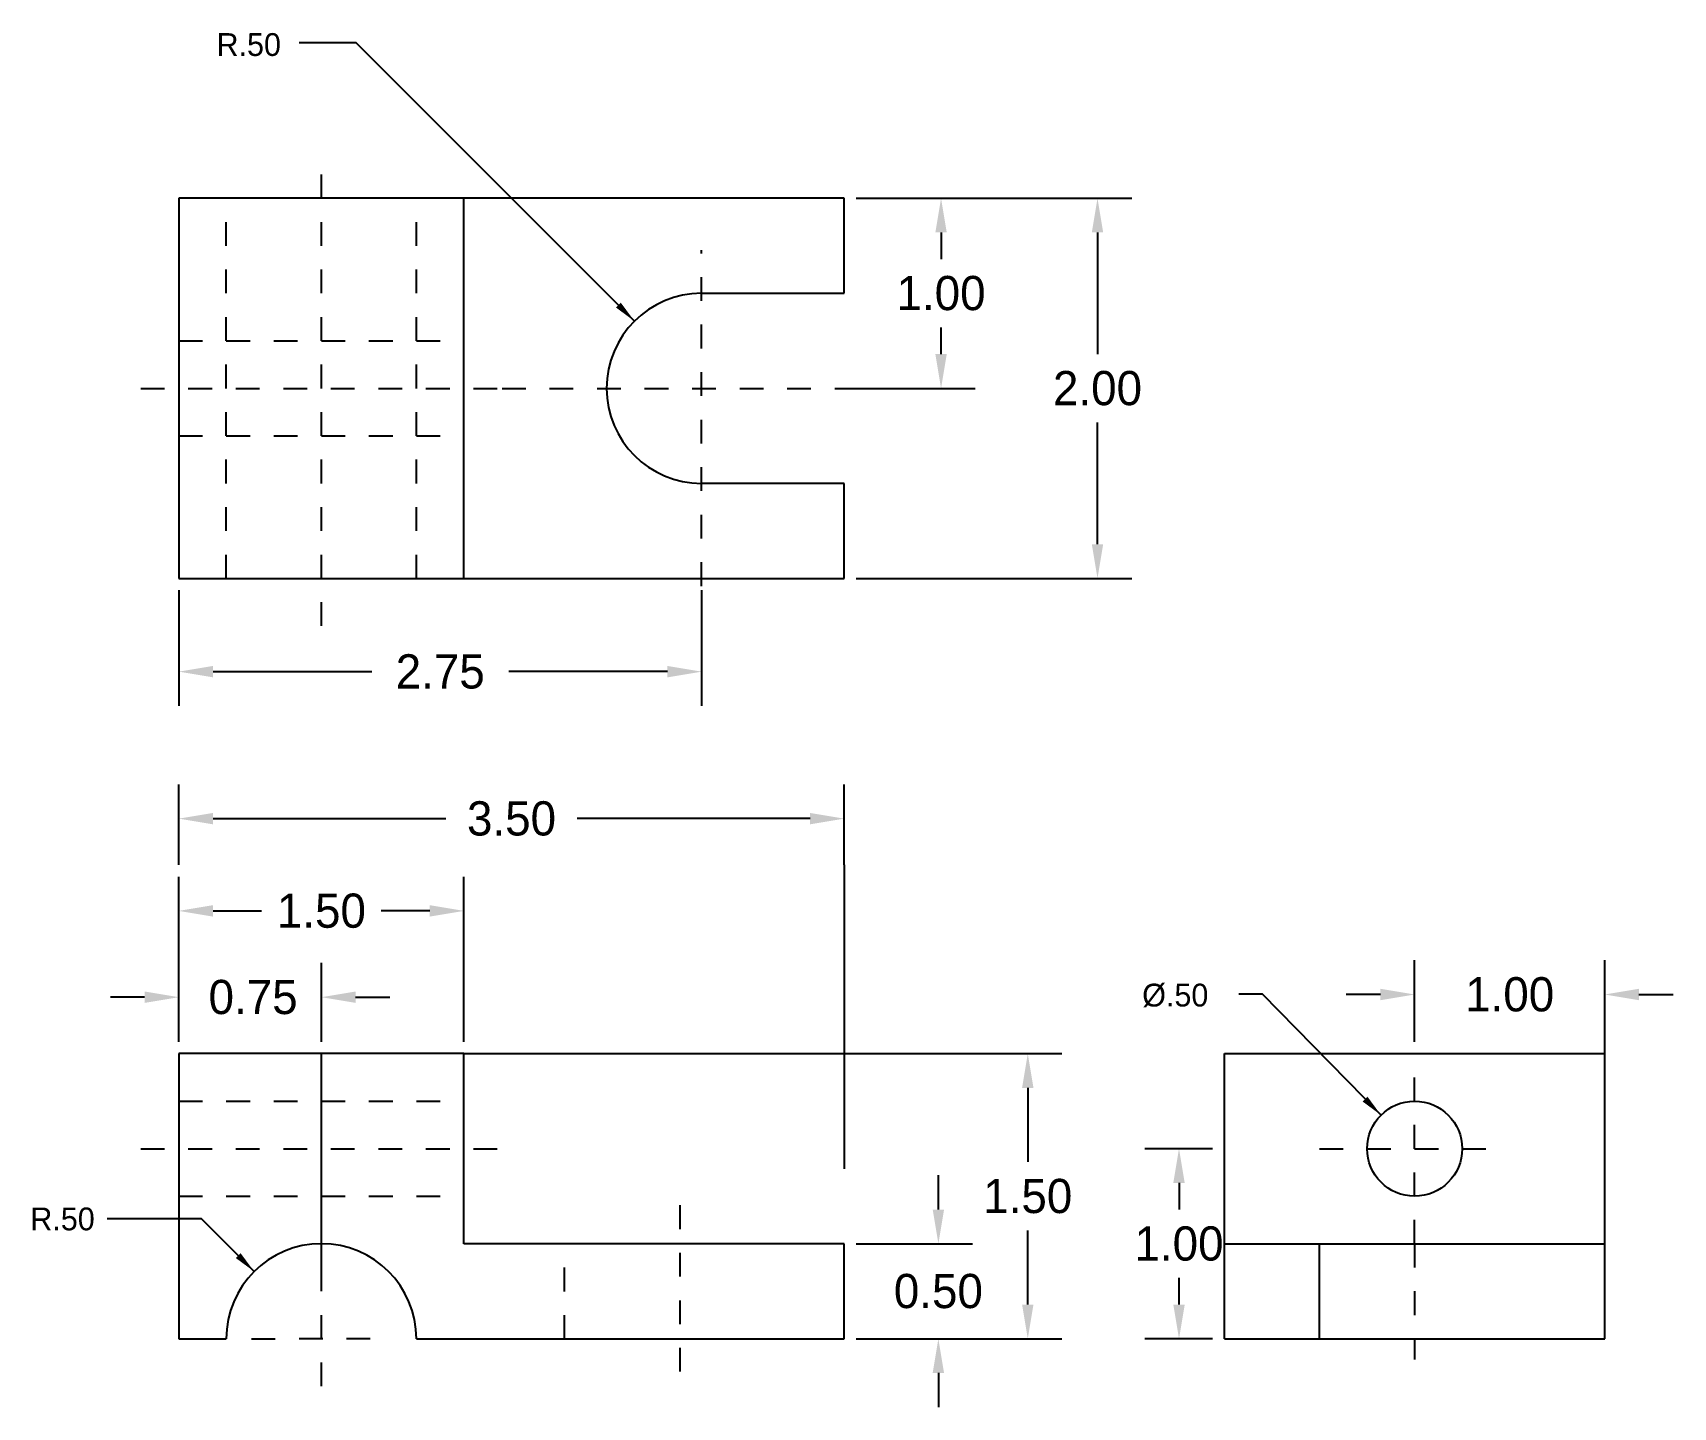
# Model space of a CAD drawing. Extents: x -0.77 to 7.86, y -0.36 to 6.87.
import ezdxf

# ---------------------------------------------------------------- set-up
doc = ezdxf.new("R2010")
doc.units = 0
doc.header["$MEASUREMENT"] = 0
doc.linetypes.add('HIDDEN', pattern=[0.25, 0.125, -0.125])
doc.layers.get('0').update_dxf_attribs({"linetype": 'CONTINUOUS'})
doc.layers.get('Defpoints').update_dxf_attribs({"linetype": 'CONTINUOUS'})
doc.dimstyles.get("Standard").update_dxf_attribs({"dimtxt": 0.18, "dimasz": 0.18, "dimexe": 0.18, "dimexo": 0.0625, "dimgap": 0.09, "dimtad": 0, "dimtih": 1, "dimtoh": 1, "dimdec": 4, "dimzin": 0, "dimdsep": 46, "dimtxsty": 'Standard', "dimcen": 0.09, "dimadec": 0, "dimazin": 0, "dimtfac": 1, "dimtdec": 4, "dimtofl": 0, "dimtmove": 0, "dimatfit": 3, "dimfxl": 1, "dimtolj": 1, "dimtzin": 0, "dimarcsym": 0})

# ---------------------------------------------------------------- blocks, each defined once
blk = doc.blocks.new('*D0')
at = {"color": 0, "linetype": 'ByBlock', "lineweight": -2}
for p, q in [((0, 3.9375), (0, 3.3296)), ((2.75, 3.9375), (2.75, 3.3296)), ((0.18, 3.5096), (1.015, 3.5096)), ((2.57, 3.5096), (1.735, 3.5096))]:
    blk.add_line(p, q, dxfattribs=at)
at = {"color": 0, "linetype": 'ByBlock'}
for points in [[(0.18, 3.5396), (0.18, 3.4796), (0, 3.5096)], [(2.57, 3.5396), (2.57, 3.4796), (2.75, 3.5096)]]:
    blk.add_solid(points, dxfattribs=at)
at = {"layer": 'Defpoints', "color": 0, "linetype": 'ByBlock'}
for p in [(0, 4), (2.75, 4), (2.75, 3.5096)]:
    blk.add_point(p, dxfattribs=at)
at = {"color": 0, "linetype": 'ByBlock', "insert": (1.375, 3.5096), "char_height": 0.18, "attachment_point": 5}
blk.add_mtext('\\A1;2.75', dxfattribs=at)
blk = doc.blocks.new('*D1')
at = {"color": 0, "linetype": 'ByBlock', "lineweight": -2}
for p, q in [((3.5625, 6), (4.1892, 6)), ((4.0092, 5.82), (4.0092, 5.68)), ((4.0092, 5.18), (4.0092, 5.32)), ((3.5625, 5), (4.1892, 5))]:
    blk.add_line(p, q, dxfattribs=at)
at = {"color": 0, "linetype": 'ByBlock'}
for points in [[(3.9792, 5.82), (4.0392, 5.82), (4.0092, 6)], [(3.9792, 5.18), (4.0392, 5.18), (4.0092, 5)]]:
    blk.add_solid(points, dxfattribs=at)
at = {"layer": 'Defpoints', "color": 0, "linetype": 'ByBlock'}
for p in [(3.5, 6), (3.5, 5), (4.0092, 5)]:
    blk.add_point(p, dxfattribs=at)
at = {"color": 0, "linetype": 'ByBlock', "insert": (4.0092, 5.5), "char_height": 0.18, "attachment_point": 5}
blk.add_mtext('\\A1;1.00', dxfattribs=at)
blk = doc.blocks.new('*D2')
at = {"color": 0, "linetype": 'ByBlock', "lineweight": -2}
for p, q in [((3.5625, 6), (5.0121, 6)), ((4.8321, 5.82), (4.8321, 5.18)), ((4.8321, 4.18), (4.8321, 4.82)), ((3.5625, 4), (5.0121, 4))]:
    blk.add_line(p, q, dxfattribs=at)
at = {"color": 0, "linetype": 'ByBlock'}
for points in [[(4.8021, 5.82), (4.8621, 5.82), (4.8321, 6)], [(4.8021, 4.18), (4.8621, 4.18), (4.8321, 4)]]:
    blk.add_solid(points, dxfattribs=at)
at = {"layer": 'Defpoints', "color": 0, "linetype": 'ByBlock'}
for p in [(3.5, 6), (3.5, 4), (4.8321, 4)]:
    blk.add_point(p, dxfattribs=at)
at = {"color": 0, "linetype": 'ByBlock', "insert": (4.8321, 5), "char_height": 0.18, "attachment_point": 5}
blk.add_mtext('\\A1;2.00', dxfattribs=at)
blk = doc.blocks.new('*D3')
at = {"color": 0, "linetype": 'ByBlock', "lineweight": -2}
for p, q in [((3.9951, 0.68), (3.9951, 0.86)), ((3.5625, 0.5), (4.1751, 0.5)), ((3.5625, 0), (4.1751, 0)), ((3.9951, -0.18), (3.9951, -0.36))]:
    blk.add_line(p, q, dxfattribs=at)
at = {"color": 0, "linetype": 'ByBlock'}
for points in [[(3.9651, 0.68), (4.0251, 0.68), (3.9951, 0.5)], [(3.9651, -0.18), (4.0251, -0.18), (3.9951, 0)]]:
    blk.add_solid(points, dxfattribs=at)
at = {"layer": 'Defpoints', "color": 0, "linetype": 'ByBlock'}
for p in [(3.5, 0.5), (3.9951, 0.5), (3.5, 0)]:
    blk.add_point(p, dxfattribs=at)
at = {"color": 0, "linetype": 'ByBlock', "insert": (3.9951, 0.25), "char_height": 0.18, "attachment_point": 5}
blk.add_mtext('\\A1;0.50', dxfattribs=at)
blk = doc.blocks.new('*D4')
at = {"color": 0, "linetype": 'ByBlock', "lineweight": -2}
for p, q in [((3.5625, 1.5), (4.6453, 1.5)), ((4.4653, 1.32), (4.4653, 0.93)), ((4.4653, 0.18), (4.4653, 0.57)), ((3.5625, 0), (4.6453, 0))]:
    blk.add_line(p, q, dxfattribs=at)
at = {"color": 0, "linetype": 'ByBlock'}
for points in [[(4.4353, 1.32), (4.4953, 1.32), (4.4653, 1.5)], [(4.4353, 0.18), (4.4953, 0.18), (4.4653, 0)]]:
    blk.add_solid(points, dxfattribs=at)
at = {"layer": 'Defpoints', "color": 0, "linetype": 'ByBlock'}
for p in [(3.5, 1.5), (4.4653, 1.5), (3.5, 0)]:
    blk.add_point(p, dxfattribs=at)
at = {"color": 0, "linetype": 'ByBlock', "insert": (4.4653, 0.75), "char_height": 0.18, "attachment_point": 5}
blk.add_mtext('\\A1;1.50', dxfattribs=at)
blk = doc.blocks.new('*D5')
at = {"color": 0, "linetype": 'ByBlock', "lineweight": -2}
for p, q in [((0, 1.5625), (0, 1.9769)), ((0.75, 1.5625), (0.75, 1.9769)), ((-0.18, 1.7969), (-0.36, 1.7969)), ((0.93, 1.7969), (1.11, 1.7969))]:
    blk.add_line(p, q, dxfattribs=at)
at = {"color": 0, "linetype": 'ByBlock'}
for points in [[(-0.18, 1.8269), (-0.18, 1.7669), (0, 1.7969)], [(0.93, 1.8269), (0.93, 1.7669), (0.75, 1.7969)]]:
    blk.add_solid(points, dxfattribs=at)
at = {"layer": 'Defpoints', "color": 0, "linetype": 'ByBlock'}
for p in [(0, 1.7969), (0, 1.5), (0.75, 1.5)]:
    blk.add_point(p, dxfattribs=at)
at = {"color": 0, "linetype": 'ByBlock', "insert": (0.3907, 1.7969), "char_height": 0.18, "attachment_point": 5}
blk.add_mtext('\\A1;0.75', dxfattribs=at)
blk = doc.blocks.new('*D6')
at = {"color": 0, "linetype": 'ByBlock', "lineweight": -2}
for p, q in [((0, 1.5625), (0, 2.431)), ((1.5, 1.5625), (1.5, 2.431)), ((0.18, 2.251), (0.435, 2.251)), ((1.32, 2.251), (1.065, 2.251))]:
    blk.add_line(p, q, dxfattribs=at)
at = {"color": 0, "linetype": 'ByBlock'}
for points in [[(0.18, 2.281), (0.18, 2.221), (0, 2.251)], [(1.32, 2.281), (1.32, 2.221), (1.5, 2.251)]]:
    blk.add_solid(points, dxfattribs=at)
at = {"layer": 'Defpoints', "color": 0, "linetype": 'ByBlock'}
for p in [(0, 2.251), (0, 1.5), (1.5, 1.5)]:
    blk.add_point(p, dxfattribs=at)
at = {"color": 0, "linetype": 'ByBlock', "insert": (0.75, 2.251), "char_height": 0.18, "attachment_point": 5}
blk.add_mtext('\\A1;1.50', dxfattribs=at)
blk = doc.blocks.new('*D7')
at = {"color": 0, "linetype": 'ByBlock', "lineweight": -2}
for p, q in [((0, 2.4935), (0, 2.9163)), ((3.5, 2.4935), (3.5, 2.9163)), ((0.18, 2.7363), (1.405, 2.7363)), ((3.32, 2.7363), (2.095, 2.7363))]:
    blk.add_line(p, q, dxfattribs=at)
at = {"color": 0, "linetype": 'ByBlock'}
for points in [[(0.18, 2.7663), (0.18, 2.7063), (0, 2.7363)], [(3.32, 2.7663), (3.32, 2.7063), (3.5, 2.7363)]]:
    blk.add_solid(points, dxfattribs=at)
at = {"layer": 'Defpoints', "color": 0, "linetype": 'ByBlock'}
for p in [(3.5, 2.7363), (0, 2.431), (3.5, 2.431)]:
    blk.add_point(p, dxfattribs=at)
at = {"color": 0, "linetype": 'ByBlock', "insert": (1.75, 2.7363), "char_height": 0.18, "attachment_point": 5}
blk.add_mtext('\\A1;3.50', dxfattribs=at)
blk = doc.blocks.new('*D8')
at = {"color": 0, "linetype": 'ByBlock', "lineweight": -2}
for p, q in [((6.5, 1.5625), (6.5, 1.9911)), ((7.5, 1.5625), (7.5, 1.9911)), ((6.32, 1.8111), (6.14, 1.8111)), ((7.68, 1.8111), (7.86, 1.8111))]:
    blk.add_line(p, q, dxfattribs=at)
at = {"color": 0, "linetype": 'ByBlock'}
for points in [[(6.32, 1.8411), (6.32, 1.7811), (6.5, 1.8111)], [(7.68, 1.8411), (7.68, 1.7811), (7.5, 1.8111)]]:
    blk.add_solid(points, dxfattribs=at)
at = {"layer": 'Defpoints', "color": 0, "linetype": 'ByBlock'}
for p in [(7.5, 1.8111), (6.5, 1.5), (7.5, 1.5)]:
    blk.add_point(p, dxfattribs=at)
at = {"color": 0, "linetype": 'ByBlock', "insert": (7, 1.8111), "char_height": 0.18, "attachment_point": 5}
blk.add_mtext('\\A1;1.00', dxfattribs=at)
blk = doc.blocks.new('*D9')
at = {"color": 0, "linetype": 'ByBlock', "lineweight": -2}
for p, q in [((5.4375, 1), (5.0808, 1)), ((5.2608, 0.82), (5.2608, 0.68)), ((5.2608, 0.18), (5.2608, 0.32)), ((5.4375, 0), (5.0808, 0))]:
    blk.add_line(p, q, dxfattribs=at)
at = {"color": 0, "linetype": 'ByBlock'}
for points in [[(5.2308, 0.82), (5.2908, 0.82), (5.2608, 1)], [(5.2308, 0.18), (5.2908, 0.18), (5.2608, 0)]]:
    blk.add_solid(points, dxfattribs=at)
at = {"layer": 'Defpoints', "color": 0, "linetype": 'ByBlock'}
for p in [(5.2608, 1), (5.5, 1), (5.5, 0)]:
    blk.add_point(p, dxfattribs=at)
at = {"color": 0, "linetype": 'ByBlock', "insert": (5.2608, 0.5), "char_height": 0.18, "attachment_point": 5}
blk.add_mtext('\\A1;1.00', dxfattribs=at)

msp = doc.modelspace()

# ---------------------------------------------------------------- linework, layer by layer
for p, q in [((0.9323, 6.8177), (0.6326, 6.8177)), ((2.3964, 5.3536), (0.9323, 6.8177)), ((3.5, 6), (0, 6)), ((0, 6), (0, 4)), ((1.5, 4), (1.5, 6)), ((3.5, 5.5), (3.5, 6)), ((2.75, 5.5), (3.5, 5.5)), ((3.5, 4.5), (2.75, 4.5)), ((3.5, 4), (3.5, 4.5)), ((0, 4), (3.5, 4)), ((6.3232, 1.1768), (5.7006, 1.8124)), ((7.5, 1.25), (7.5, 1.75)), ((1.5, 1.5), (0, 1.5)), ((0, 1.5), (0, 0)), ((0.75, 1.125), (0.75, 1.5)), ((1.5, 0.5), (1.5, 1.5)), ((1.5, 1.5), (3.5625, 1.5)), ((5.5, 0), (5.5, 1.5)), ((5.5, 1.5), (7.5, 1.5)), ((7.5, 0), (7.5, 1.5)), ((0.75, 0.375), (0.75, 1.125)), ((0.1194, 0.6306), (-0.3776, 0.6306)), ((0.3964, 0.3536), (0.1194, 0.6306)), ((3.5, 0.5), (1.5, 0.5)), ((3.5, 0), (3.5, 0.5)), ((5.5, 0.5), (7.5, 0.5)), ((6, 0), (6, 0.5)), ((0, 0), (0.25, 0)), ((1.25, 0), (3.5, 0)), ((5.5, 0), (7.5, 0))]:
    msp.add_line(p, q)
at = {"linetype": 'HIDDEN'}
for p, q in [((0.75, 3.75), (0.75, 6.25)), ((0.25, 4), (0.25, 6)), ((1.25, 4), (1.25, 6)), ((2.75, 3.96), (2.75, 5.7276)), ((0, 5.25), (1.5, 5.25)), ((-0.2, 5), (1.7, 5)), ((1.7, 5), (2.2, 5)), ((2.2, 5), (3.7, 5)), ((0, 4.75), (1.5, 4.75)), ((5.7006, 1.8124), (5.5065, 1.8124)), ((6.5, 0.5), (6.5, 1.5)), ((0, 1.25), (1.5, 1.25)), ((-0.2, 1), (1.7, 1)), ((6, 1), (7, 1)), ((0, 0.75), (1.5, 0.75)), ((0.75, -0.25), (0.75, 0.75)), ((2.6353, 0.7021), (2.6353, -0.2804)), ((2.0279, -0.0005), (2.0279, 0.4995)), ((6.5, 0.5), (6.5, 0)), ((0.3823, 0), (1.101, 0.0024)), ((6.5, 0), (6.5, -0.1086))]:
    msp.add_line(p, q, dxfattribs=at)
at = {"linetype": 'ByBlock'}
for p, q in [((3.5, 2.4935), (3.5, 1.8935)), ((3.5, 1.8935), (3.5, 0.8935))]:
    msp.add_line(p, q, dxfattribs=at)
msp.add_circle((6.5, 1), 0.25)
for centre, start, end in [((2.75, 5), 90, 270), ((0.75, 0), 0, 180)]:
    msp.add_arc(centre, 0.5, start, end)
for points in [[(2.3964, 5.3536), (2.2999, 5.4248), (2.3252, 5.4501)], [(6.3232, 1.1768), (6.2266, 1.248), (6.252, 1.2734)], [(0.3964, 0.3536), (0.2999, 0.4248), (0.3252, 0.4501)]]:
    msp.add_solid(points)

# ---------------------------------------------------------------- texts
for s, p in [('R.50', (0.1983, 6.7486)), ('%%C.50', (5.0672, 1.748)), ('R.50', (-0.781, 0.5705))]:
    msp.add_text(s, height=0.12).set_placement(p)

# ---------------------------------------------------------------- dimensions: what is measured, and where the dimension line sits
for base, p1, p2, picture, middle in [((4.0092, 5), (3.5, 6), (3.5, 5), '*D1', (4.0092, 5.5)), ((4.8321, 4), (3.5, 6), (3.5, 4), '*D2', (4.8321, 5)), ((5.2608, 1), (5.5, 0), (5.5, 1), '*D9', (5.2608, 0.5))]:
    dim = msp.add_linear_dim(base=base, p1=p1, p2=p2, angle=90, dimstyle='Standard', override={"dimdec": 2}, dxfattribs=at)
    dim.commit()
    dim.dimension.update_dxf_attribs({"geometry": picture, "text_midpoint": middle})
for base, p1, p2, picture, middle in [((2.75, 3.5096), (0, 4), (2.75, 4), '*D0', (1.375, 3.5096)), ((0, 1.7969), (0.75, 1.5), (0, 1.5), '*D5', (0.3907, 1.7969))]:
    dim = msp.add_linear_dim(base=base, p1=p1, p2=p2, dimstyle='Standard', override={"dimdec": 2}, dxfattribs=at)
    dim.commit()
    dim.dimension.update_dxf_attribs({"geometry": picture, "text_midpoint": middle, "dimtype": 160})
for p1, p2, distance, picture, middle in [((0, 2.431), (3.5, 2.431), 0.3053, '*D7', (1.75, 2.7363)), ((1.5, 1.5), (0, 1.5), -0.751, '*D6', (0.75, 2.251)), ((6.5, 1.5), (7.5, 1.5), 0.3111, '*D8', (7, 1.8111)), ((3.5, 0), (3.5, 1.5), -0.9653, '*D4', (4.4653, 0.75))]:
    dim = msp.add_aligned_dim(p1=p1, p2=p2, distance=distance, dimstyle='Standard', override={"dimdec": 2}, dxfattribs=at)
    dim.commit()
    dim.dimension.update_dxf_attribs({"geometry": picture, "text_midpoint": middle})
dim = msp.add_linear_dim(base=(3.9951, 0.5), p1=(3.5, 0), p2=(3.5, 0.5), angle=90, dimstyle='Standard', override={"dimdec": 2}, dxfattribs=at)
dim.commit()
dim.dimension.update_dxf_attribs({"geometry": '*D3', "text_midpoint": (3.9951, 0.25), "dimtype": 160})

doc.saveas('drawing.dxf')
